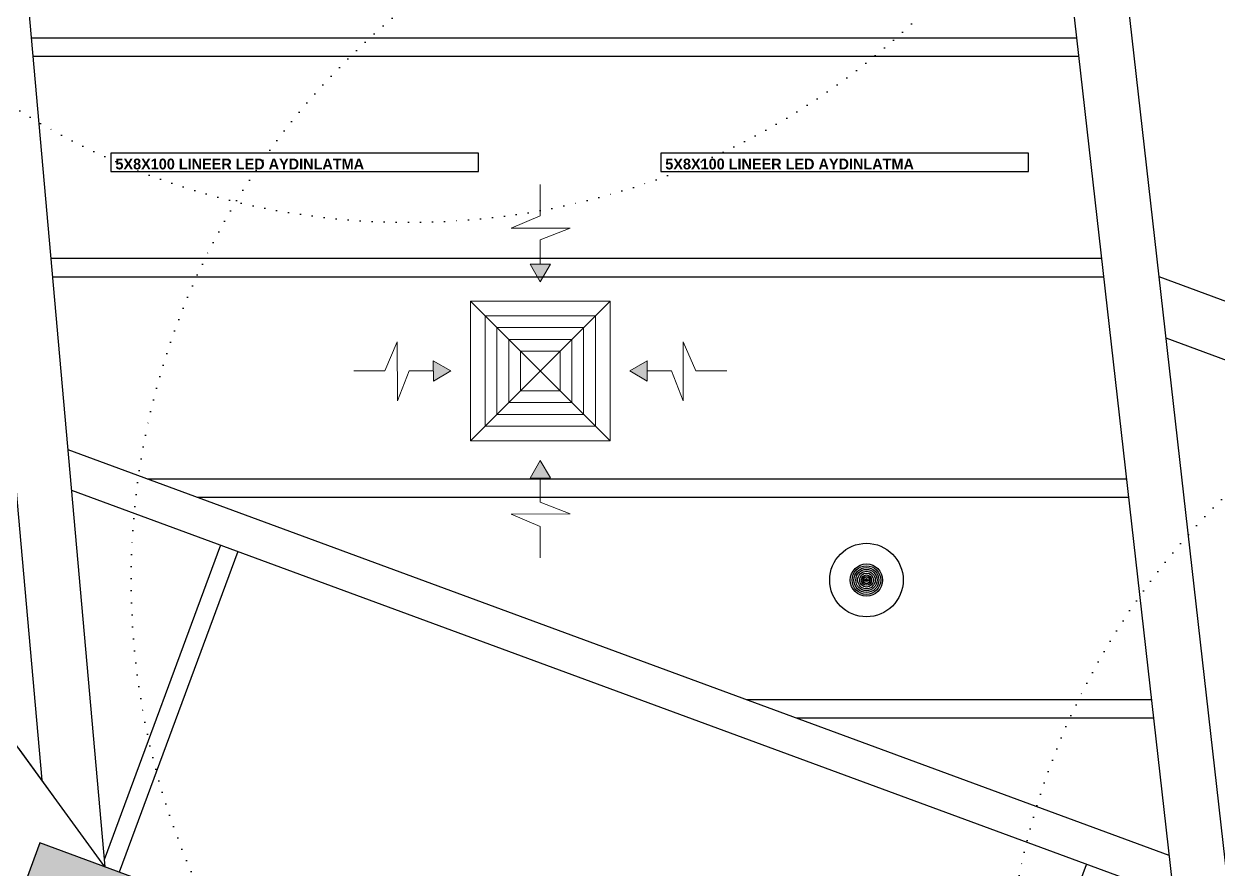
# Model space of a CAD drawing. Header units: millimetres. Extents: x 933584 to 974011, y 4545988 to 4553664.
# Drawn here: x 943325.9 to 943650.8, y 4550486.6 to 4550716.5 of the extents above; entities that cross this region are included whole.
import ezdxf

# ---------------------------------------------------------------- set-up
doc = ezdxf.new("R2010")
doc.units = ezdxf.units.MM
for name, pattern in [('568_AVN_KES_01$0$HIDDEN', [0.375, 0.25, -0.125]), ('DOT2', [3.175, 0, -3.175]), ('HIDDEN', [9.525, 6.35, -3.175]), ('HIDDEN2', [4.7625, 3.175, -1.5875])]:
    doc.linetypes.add(name, pattern=pattern)
doc.layers.get('0').update_dxf_attribs({"color": 255})
for name, color, linetype in [('0-HSL-HTC_200', 1, 'Continuous'), ('0-LNS-SLN', 6, 'Continuous'), ('0-LNS-SPL', 13, '568_AVN_KES_01$0$HIDDEN'), ('0-LNS-VLF', 11, 'Continuous'), ('2-SPS-RCN', 2, 'Continuous'), ('2-SPS-STC', 3, 'Continuous'), ('_MSMEP_YT_SPRİNKLER-Details', 7, 'Continuous')]:
    doc.layers.add(name, color=color, linetype=linetype)
for name, color, linetype, lineweight in [('_MSMEP_HT_EMİŞ_EKİPMANLARI', 183, 'Continuous', 18), ('_MSMEP_YT_SPRİNKLER', 1, 'Continuous', 30), ('mimariKIRIS', 251, 'HIDDEN2', 0)]:
    doc.layers.add(name, color=color, linetype=linetype, lineweight=lineweight)
doc.styles.add('Century Gothic_B_3', font='GOTHICB.TTF', dxfattribs={"height": 4})

# ---------------------------------------------------------------- blocks, each defined once
blk = doc.blocks.new('fdvd-flatten-1')
at = {"layer": '2-SPS-RCN'}
blk.add_lwpolyline([(934652.94, 4550373.38), (934659.71, 4550423.91), (934030.31, 4550656.51), (934013, 4550609.59)], close=True, dxfattribs=at)
blk = doc.blocks.new('asdvdsv')
at = {"layer": '0-HSL-HTC_200'}
h = blk.add_hatch(dxfattribs=at)
h.set_pattern_fill('ANSI33', color=256)
h.set_pattern_definition([(45, (935301.9395, 4553293.885), (-4.490128, 4.490128), []), (45, (935306.4297, 4553293.885), (-4.490128, 4.490128), [3.175, -1.5875])])
h.paths.add_polyline_path([(939752.94, 4550210.64), (939759.71, 4550261.17), (939130.31, 4550493.76), (939113, 4550446.85)])
blk.add_blockref('fdvd-flatten-1', (5100, -162.74))
blk = doc.blocks.new('vbxcb')
at = {"layer": 'mimariKIRIS', "ltscale": 5}
for points in [[(942835.91, 4549901.91), (942876.99, 4549538.97), (943141.16, 4549441.35)], [(942590.28, 4549378.4), (942466.16, 4549548.96), (942466.16, 4549896.91)]]:
    blk.add_lwpolyline(points, dxfattribs=at)
blk = doc.blocks.new('*U1486')
at = {"layer": '_MSMEP_YT_SPRİNKLER-Details', "color": 1, "linetype": 'Continuous', "lineweight": -3}
for p, q in [((24500, 73133.6), (24491, 73133.6)), ((24491, 73133.6), (24497, 73133.6)), ((24500, 73133.6), (24491, 73133.6)), ((24491, 73133.6), (24497, 73133.6)), ((24497, 73133.6), (24497, 73133.6)), ((24497, 73133.6), (24503, 73133.6)), ((24497, 73133.6), (24497, 73133.6)), ((24497, 73133.6), (24503, 73133.6)), ((24509, 73133.6), (24500, 73133.6)), ((24509, 73133.6), (24500, 73133.6)), ((24503, 73133.6), (24503, 73133.6)), ((24503, 73133.6), (24509, 73133.6)), ((24503, 73133.6), (24503, 73133.6)), ((24503, 73133.6), (24509, 73133.6))]:
    blk.add_line(p, q, dxfattribs=at)
blk.add_circle((24500, 73133.6), 10, dxfattribs=at)
for major_axis in [(0, 100), (0, 43.9), (0, 38.9), (0, 33.9), (0, 28.9), (0, 23.9), (0, 18.9), (0, 13.9), (0, 8.95), (0, 3.95)]:
    blk.add_ellipse((24500, 73133.6), major_axis=major_axis, ratio=1, start_param=-1.570796, end_param=4.712389, dxfattribs=at)
blk = doc.blocks.new('FVGDVG')
at = {"layer": '_MSMEP_HT_EMİŞ_EKİPMANLARI', "color": 7, "ltscale": 20}
for p, q in [((947765.3, 4552506.9), (947765.4, 4552591.8)), ((947765.3, 4552506.9), (947686.3, 4552473.2)), ((947686.3, 4552473.2), (947846.9, 4552473)), ((947846.9, 4552473), (947765.2, 4552441.3)), ((947765.1, 4552375.2), (947765.2, 4552441.3)), ((947342.8, 4552084.7), (947376.5, 4552163.7)), ((947376.5, 4552163.7), (947376.7, 4552003.1)), ((948154.5, 4552163.7), (948154.2, 4552003.1)), ((948188.2, 4552084.7), (948154.5, 4552163.7)), ((947342.8, 4552084.7), (947257.9, 4552084.6)), ((947376.7, 4552003.1), (947408.5, 4552084.8)), ((947474.5, 4552084.9), (947408.5, 4552084.8)), ((948056.5, 4552084.9), (948122.5, 4552084.8)), ((948154.2, 4552003.1), (948122.5, 4552084.8)), ((948188.2, 4552084.7), (948273.1, 4552084.6)), ((947765.1, 4551793.5), (947765.2, 4551727.5)), ((947846.9, 4551695.8), (947765.2, 4551727.5)), ((947686.3, 4551695.5), (947846.9, 4551695.8)), ((947765.3, 4551661.8), (947686.3, 4551695.5)), ((947765.3, 4551661.8), (947765.4, 4551576.9))]:
    blk.add_line(p, q, dxfattribs=at)
at = {"layer": '_MSMEP_HT_EMİŞ_EKİPMANLARI', "color": 253, "lineweight": 0, "ltscale": 10}
for p, q in [((947575.4, 4551894.6), (947955.4, 4552274.6)), ((947955.4, 4551894.6), (947575.4, 4552274.6))]:
    blk.add_line(p, q, dxfattribs=at)
at = {"layer": '_MSMEP_HT_EMİŞ_EKİPMANLARI', "color": 7, "ltscale": 20}
for points in [[(947737.9, 4552375.3), (947793.1, 4552375.2), (947765.4, 4552327.4)], [(947474.4, 4552112.1), (947474.5, 4552056.9), (947522.3, 4552084.6)], [(948056.5, 4552112.1), (948056.5, 4552056.9), (948008.7, 4552084.6)], [(947737.9, 4551793.5), (947793.1, 4551793.6), (947765.4, 4551841.3)]]:
    blk.add_lwpolyline(points, close=True, dxfattribs=at)
at = {"layer": '_MSMEP_HT_EMİŞ_EKİPMANLARI', "ltscale": 10}
for points in [[(947575.4, 4551894.6), (947955.4, 4551894.6), (947955.4, 4552274.6), (947575.4, 4552274.6)], [(947615.4, 4551934.6), (947915.4, 4551934.6), (947915.4, 4552234.6), (947615.4, 4552234.6)]]:
    blk.add_lwpolyline(points, close=True, dxfattribs=at)
at = {"layer": '_MSMEP_HT_EMİŞ_EKİPMANLARI', "color": 253, "lineweight": 0, "ltscale": 10}
for points in [[(947647.4, 4551966.6), (947883.4, 4551966.6), (947883.4, 4552202.6), (947647.4, 4552202.6)], [(947679.4, 4551998.6), (947851.4, 4551998.6), (947851.4, 4552170.6), (947679.4, 4552170.6)], [(947711.4, 4552030.6), (947819.4, 4552030.6), (947819.4, 4552138.6), (947711.4, 4552138.6)]]:
    blk.add_lwpolyline(points, close=True, dxfattribs=at)
at = {"layer": '_MSMEP_HT_EMİŞ_EKİPMANLARI', "color": 7, "ltscale": 20}
for points in [[(947793.1, 4552375.2), (947765.4, 4552327.4), (947737.9, 4552375.3), (947765.4, 4552327.4)], [(947765.4, 4552327.4), (947737.9, 4552375.3), (947793.1, 4552375.2), (947765.4, 4552327.4)], [(947474.5, 4552056.9), (947522.3, 4552084.6), (947474.4, 4552112.1), (947522.3, 4552084.6)], [(947522.3, 4552084.6), (947474.4, 4552112.1), (947474.5, 4552056.9), (947522.3, 4552084.6)], [(948056.5, 4552056.9), (948008.7, 4552084.6), (948056.5, 4552112.1), (948008.7, 4552084.6)], [(948008.7, 4552084.6), (948056.5, 4552112.1), (948056.5, 4552056.9), (948008.7, 4552084.6)], [(947793.1, 4551793.6), (947765.4, 4551841.3), (947737.9, 4551793.5), (947765.4, 4551841.3)], [(947765.4, 4551841.3), (947737.9, 4551793.5), (947793.1, 4551793.6), (947765.4, 4551841.3)]]:
    blk.add_solid(points, dxfattribs=at)

msp = doc.modelspace()

# ---------------------------------------------------------------- linework, layer by layer
at = {"layer": '0-LNS-SLN'}
for points in [[(943349.63, 4550681.36), (943349.63, 4550676.36), (943449.63, 4550676.36), (943449.63, 4550681.36)], [(943499.21, 4550681.36), (943499.21, 4550676.36), (943599.21, 4550676.36), (943599.21, 4550681.36)]]:
    msp.add_lwpolyline(points, close=True, dxfattribs=at)
at = {"layer": '2-SPS-STC'}
for points in [[(943578.5, 4551010.75), (943650.41, 4550375.47)], [(943593.59, 4551010.75), (943666.17, 4550369.65)], [(943286.79, 4551005.75), (943330.82, 4550510.81)], [(943301.85, 4551005.75), (943347.97, 4550487.24)], [(943347.97, 4550487.24), (943223.85, 4550657.8), (943223.85, 4550714.75)], [(943327.91, 4550712.75), (943612.23, 4550712.75)], [(943328.36, 4550707.75), (943612.8, 4550707.75)], [(943333.25, 4550652.75), (943619.02, 4550652.75)], [(943333.69, 4550647.75), (943619.59, 4550647.75)], [(943634.68, 4550647.81), (943898.85, 4550550.19)], [(943636.57, 4550631.12), (943898.85, 4550534.2)], [(943337.88, 4550600.71), (943637.4, 4550490.41)], [(943359.49, 4550592.75), (943625.82, 4550592.75)], [(943338.86, 4550589.69), (943638.66, 4550479.29)], [(943373.07, 4550587.75), (943626.38, 4550587.75)], [(943379.43, 4550574.76), (943347.8, 4550489.16)], [(943384.12, 4550573.03), (943351.88, 4550485.79)], [(943522.43, 4550532.75), (943632.61, 4550532.75)], [(943536, 4550527.75), (943633.18, 4550527.75)], [(943614.87, 4550487.75), (943582.63, 4550400.52)]]:
    msp.add_lwpolyline(points, dxfattribs=at)
at = {"layer": '_MSMEP_YT_SPRİNKLER', "linetype": 'DOT2'}
for centre in [(943430.72, 4550862.54), (943555.13, 4550565.24), (943792.78, 4550445.41)]:
    msp.add_circle(centre, 200, dxfattribs=at)

# ---------------------------------------------------------------- block references
for name, p in [('asdvdsv', (4200, 0)), ('vbxcb', (757.69, 1108.84))]:
    msp.add_blockref(name, p)
at = {"layer": '0-LNS-SPL', "xscale": 0.1, "yscale": 0.1, "zscale": 0.1}
msp.add_blockref('FVGDVG', (848689.87, 4095413.64), dxfattribs=at)
at = {"layer": '_MSMEP_YT_SPRİNKLER', "xscale": 0.1, "yscale": 0.1, "zscale": 0.1}
msp.add_blockref('*U1486', (941105.13, 4543251.88), dxfattribs=at)

# ---------------------------------------------------------------- texts
at = {"layer": '0-LNS-VLF', "linetype": 'HIDDEN', "ltscale": 0.5, "char_height": 2.9364, "width": 95.455, "attachment_point": 1, "line_spacing_factor": 0.984502, "style": 'Century Gothic_B_3'}
for insert in [(943350.84, 4550679.86), (943500.41, 4550679.86)]:
    msp.add_mtext('\\pxql;{\\fFranklin Gothic Book|b1|i0|c162|p34;5X8X100 LINEER LED AYDINLATMA}', dxfattribs=dict(at, insert=insert))

doc.saveas('drawing.dxf')
